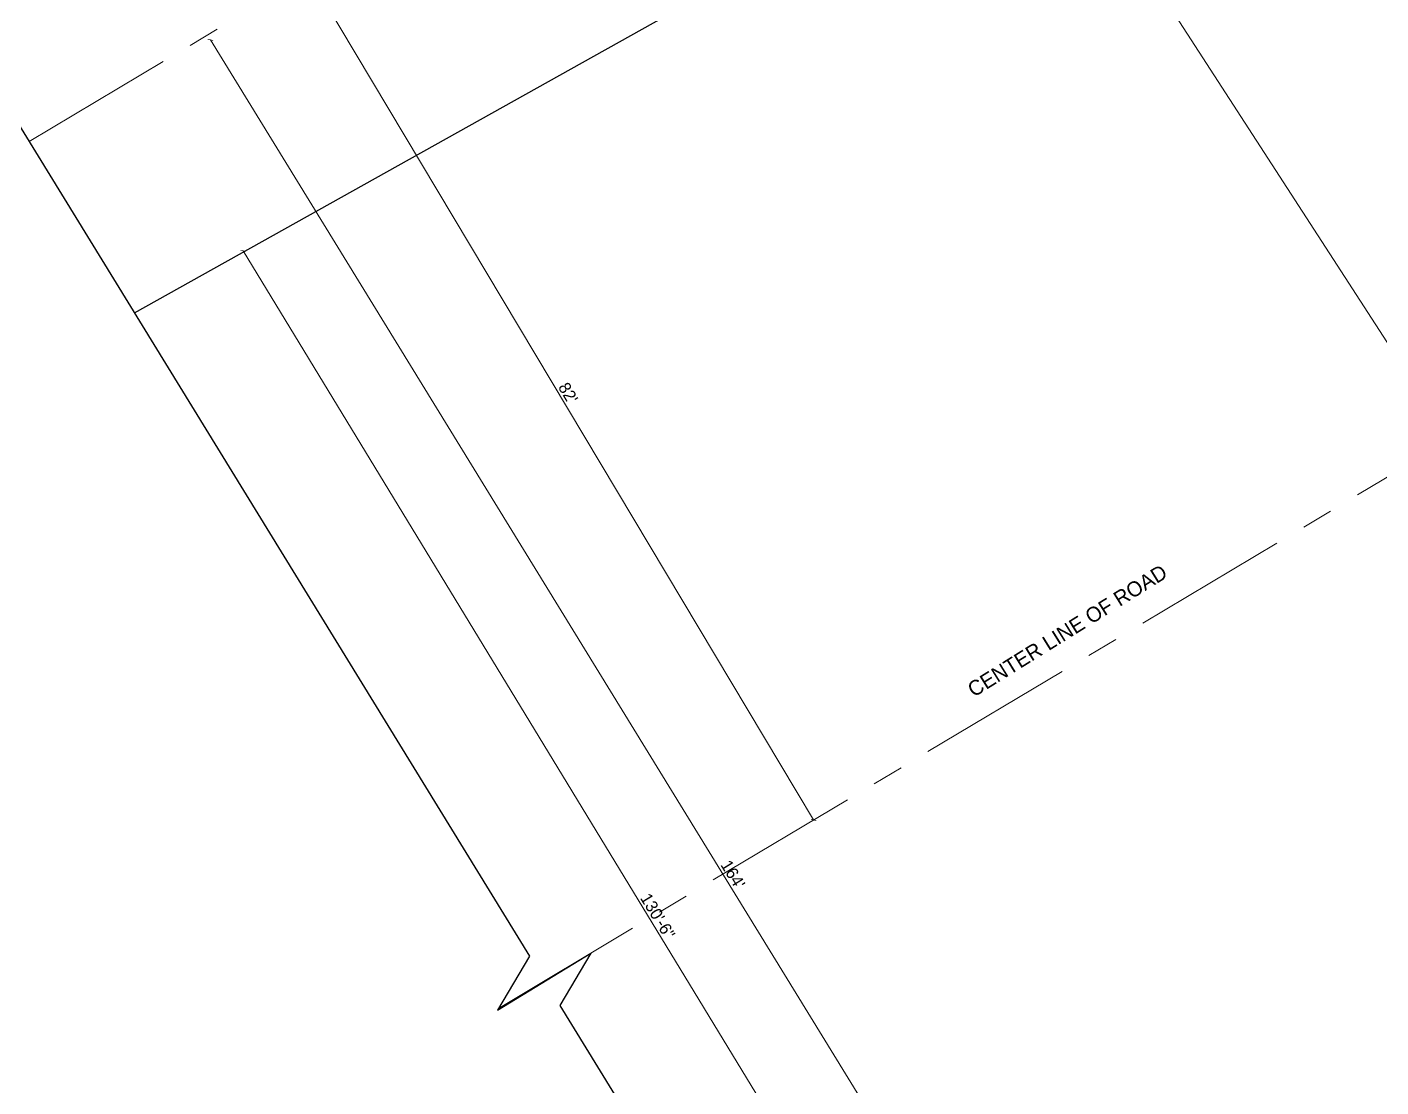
# Model space of a CAD drawing. Header units: inches. Extents: x 118399 to 125163, y -32081 to -26901.
# Drawn here: x 118908 to 119923, y -31361 to -30567 of the extents above; entities that cross this region are included whole.
import ezdxf

# ---------------------------------------------------------------- set-up
doc = ezdxf.new("R2010")
doc.units = ezdxf.units.IN
doc.header["$LTSCALE"] = 5
doc.header["$MEASUREMENT"] = 0
doc.linetypes.add('CENTER', pattern=[2, 1.25, -0.25, 0.25, -0.25])
doc.layers.add('A-WALL', color=7, linetype='Continuous', lineweight=9)
for name, color, linetype in [('DIM', 5, 'Continuous'), ('TEXT', 6, 'Continuous'), ('WALL', 7, 'Continuous')]:
    doc.layers.add(name, color=color, linetype=linetype)
doc.styles.add('tt', font='stylu.ttf', dxfattribs={"height": 8})
doc.dimstyles.new('Copy(2) of STANDARD', dxfattribs={"dimtxt": 2, "dimasz": 4, "dimexe": 0, "dimexo": 0, "dimgap": 2, "dimtad": 1, "dimdec": 0, "dimzin": 0, "dimdsep": 46, "dimlunit": 3, "dimtxsty": 'tt', "dimblk": 'ARCHTICK', "dimcen": 0.0505, "dimse1": 1, "dimse2": 1, "dimclrd": 5, "dimclre": 5, "dimclrt": 7, "dimadec": 1, "dimazin": 0, "dimtm": 1e-09, "dimtfac": 1, "dimtdec": 0, "dimtofl": 0, "dimtmove": 1, "dimatfit": 3, "dimfxl": 1, "dimtolj": 2, "dimtzin": 0, "dimlwd": 13, "dimarcsym": 0})

# ---------------------------------------------------------------- blocks, each defined once
blk = doc.blocks.new('_ArchTick')
at = {"color": 0, "linetype": 'ByBlock', "const_width": 0.15}
blk.add_lwpolyline([(-0.5, -0.5), (0.5, 0.5)], dxfattribs=at)
blk = doc.blocks.new('*D5764')
at = {"layer": 'Defpoints', "color": 0, "ltscale": 5, "transparency": 16777216}
for p in [(119124.5, -30500.3, -58.2), (120134.1, -32189.6), (119766.4, -32415.5)]:
    blk.add_point(p, dxfattribs=at)
at = {"layer": 'DIM', "color": 5, "lineweight": 13, "ltscale": 5, "transparency": 16777216}
blk.add_line((118736.2, -30738.9), (119766.4, -32415.5), dxfattribs=at)
at = {"layer": 'DIM', "color": 5, "lineweight": 13, "ltscale": 5, "transparency": 16777216, "xscale": 4, "yscale": 4, "zscale": 4}
for p, rotation in [((118736.2, -30738.9), 121.5692533147088), ((119766.4, -32415.5), 301.5692533147088)]:
    blk.add_blockref('_ArchTick', p, dxfattribs=dict(at, rotation=rotation))
at = {"layer": 'DIM', "color": 7, "ltscale": 5, "transparency": 16777216, "insert": (119258.4, -31572.8), "char_height": 8, "attachment_point": 5, "rotation": 301.5693, "style": 'tt'}
blk.add_mtext("\\A2;{\\H1.5x;164'}", dxfattribs=at)
blk = doc.blocks.new('*D5801')
at = {"layer": 'Defpoints', "color": 0, "ltscale": 5, "transparency": 16777216}
for p in [(118744.6, -30964.5, -33.3), (119583.4, -32287.8), (119559, -32302.7, 1.5)]:
    blk.add_point(p, dxfattribs=at)
at = {"layer": 'DIM', "color": 5, "lineweight": 13, "ltscale": 5, "transparency": 16777216}
blk.add_line((118768.9, -30949.7), (119583.4, -32287.8), dxfattribs=at)
at = {"layer": 'DIM', "color": 5, "lineweight": 13, "ltscale": 5, "transparency": 16777216, "xscale": 4, "yscale": 4, "zscale": 4}
for p, rotation in [((118768.9, -30949.7), 121.3272366248297), ((119583.4, -32287.8), 301.3272366248297)]:
    blk.add_blockref('_ArchTick', p, dxfattribs=dict(at, rotation=rotation))
at = {"layer": 'DIM', "color": 7, "ltscale": 5, "transparency": 16777216, "insert": (119183.2, -31614.5), "char_height": 8, "attachment_point": 5, "rotation": 301.3272, "style": 'tt'}
blk.add_mtext('\\A2;{\\H1.5x;130\'-6"}', dxfattribs=at)
blk = doc.blocks.new('*D5766')
at = {"layer": 'Defpoints', "color": 0, "ltscale": 5, "transparency": 16777216}
for p in [(119545.1, -30517.2, -52.5), (120384.3, -31771.1), (120364.6, -31783.8, 1.5)]:
    blk.add_point(p, dxfattribs=at)
at = {"layer": 'DIM', "color": 5, "lineweight": 13, "ltscale": 5, "transparency": 16777216}
blk.add_line((119564.8, -30504.5), (120384.3, -31771.1), dxfattribs=at)
at = {"layer": 'DIM', "color": 5, "lineweight": 13, "ltscale": 5, "transparency": 16777216, "xscale": 4, "yscale": 4, "zscale": 4}
for p, rotation in [((119564.8, -30504.5), 122.9023915618608), ((120384.3, -31771.1), 302.9023915618608)]:
    blk.add_blockref('_ArchTick', p, dxfattribs=dict(at, rotation=rotation))
at = {"layer": 'DIM', "color": 7, "ltscale": 5, "transparency": 16777216, "insert": (119981.4, -31133.3), "char_height": 8, "attachment_point": 5, "rotation": 302.9024, "style": 'tt'}
blk.add_mtext('\\A2;{\\H1.5x;125\'-9"}', dxfattribs=at)
blk = doc.blocks.new('*D5765')
at = {"layer": 'Defpoints', "color": 0, "ltscale": 5, "transparency": 16777216}
for p in [(119111.8, -30507.8), (118834.2, -30673.7), (119616.6, -31352.5)]:
    blk.add_point(p, dxfattribs=at)
at = {"layer": 'DIM', "color": 5, "lineweight": 13, "ltscale": 5, "transparency": 16777216}
blk.add_line((119339, -31518.4), (118834.2, -30673.7), dxfattribs=at)
at = {"layer": 'DIM', "color": 5, "lineweight": 13, "ltscale": 5, "transparency": 16777216, "xscale": 4, "yscale": 4, "zscale": 4}
for p, rotation in [((118834.2, -30673.7), 120.8634483611797), ((119339, -31518.4), 300.8634483611797)]:
    blk.add_blockref('_ArchTick', p, dxfattribs=dict(at, rotation=rotation))
at = {"layer": 'DIM', "color": 7, "ltscale": 5, "transparency": 16777216, "insert": (119093.7, -31091.8), "char_height": 8, "attachment_point": 5, "rotation": 300.8634, "style": 'tt'}
blk.add_mtext("\\A2;{\\H1.5x;82'}", dxfattribs=at)
blk = doc.blocks.new('SPLN')
at = {"layer": 'A-WALL', "color": 3, "linetype": 'CENTER', "ltscale": 25}
for p, q in [((118555, -30840.6, 1), (119694, -30159.9, 1)), ((119024, -31706.6, 1), (120209.2, -30998.4, 1))]:
    blk.add_line(p, q, dxfattribs=at)
at = {"layer": 'WALL', "ltscale": 5}
blk.add_line((118660.2, -31011.7, 27.8), (119819.4, -30363.9), dxfattribs=at)
at = {"layer": 'WALL', "ltscale": 5, "elevation": 27.8}
blk.add_lwpolyline([(118523.4, -30789.6), (119055.2, -31654.6), (119023, -31708.4), (119116.2, -31651.4), (119085.5, -31703.8), (119616.8, -32568.6)], dxfattribs=at)
at = {"layer": 'TEXT', "lineweight": 70, "style": 'tt'}
blk.add_text('CENTER LINE OF ROAD ', height=15, rotation=31.8662, dxfattribs=at).set_placement((119499, -31396.2, 1))
at = {"layer": 'DIM', "color": 3, "ltscale": 5}
dim = blk.add_linear_dim(base=(119766.4, -32415.5, 59.1), p1=(119124.5, -30500.3, 1), p2=(120134.1, -32189.6, 59.1), angle=121.5693, text='{\\H1.5x;<>}', dimstyle='Copy(2) of STANDARD', override={"dimtxt": 9}, dxfattribs=at)
dim.commit()
dim.dimension.update_dxf_attribs({"geometry": '*D5764', "text_midpoint": (119258.4, -31572.8, 59.1)})
for p1, p2, distance, picture, middle in [((119616.6, -31352.5, 1), (119111.8, -30507.8, 1), 323.4, '*D5765', (119093.7, -31091.8, 1)), ((119545.1, -30517.2, 6.6), (120364.6, -31783.8, 60.6), 23.4, '*D5766', (119981.4, -31133.3, 59.1)), ((118744.5725, -30964.5328, 25.8172), (119559.033, -32302.6516, 60.6398), 28.5295, '*D5801', (119183.2355, -31614.4603, 59.1238))]:
    dim = blk.add_aligned_dim(p1=p1, p2=p2, distance=distance, text='{\\H1.5x;<>}', dimstyle='Copy(2) of STANDARD', override={"dimtxt": 9}, dxfattribs=at)
    dim.commit()
    dim.dimension.update_dxf_attribs({"geometry": picture, "text_midpoint": middle})

msp = doc.modelspace()

# ---------------------------------------------------------------- block references
at = {"layer": 'A-WALL', "xscale": 0.75, "yscale": 0.75, "zscale": 0.75}
msp.add_blockref('SPLN', (29993.6, -7522.6, 14.8), dxfattribs=at)

doc.saveas('drawing.dxf')
